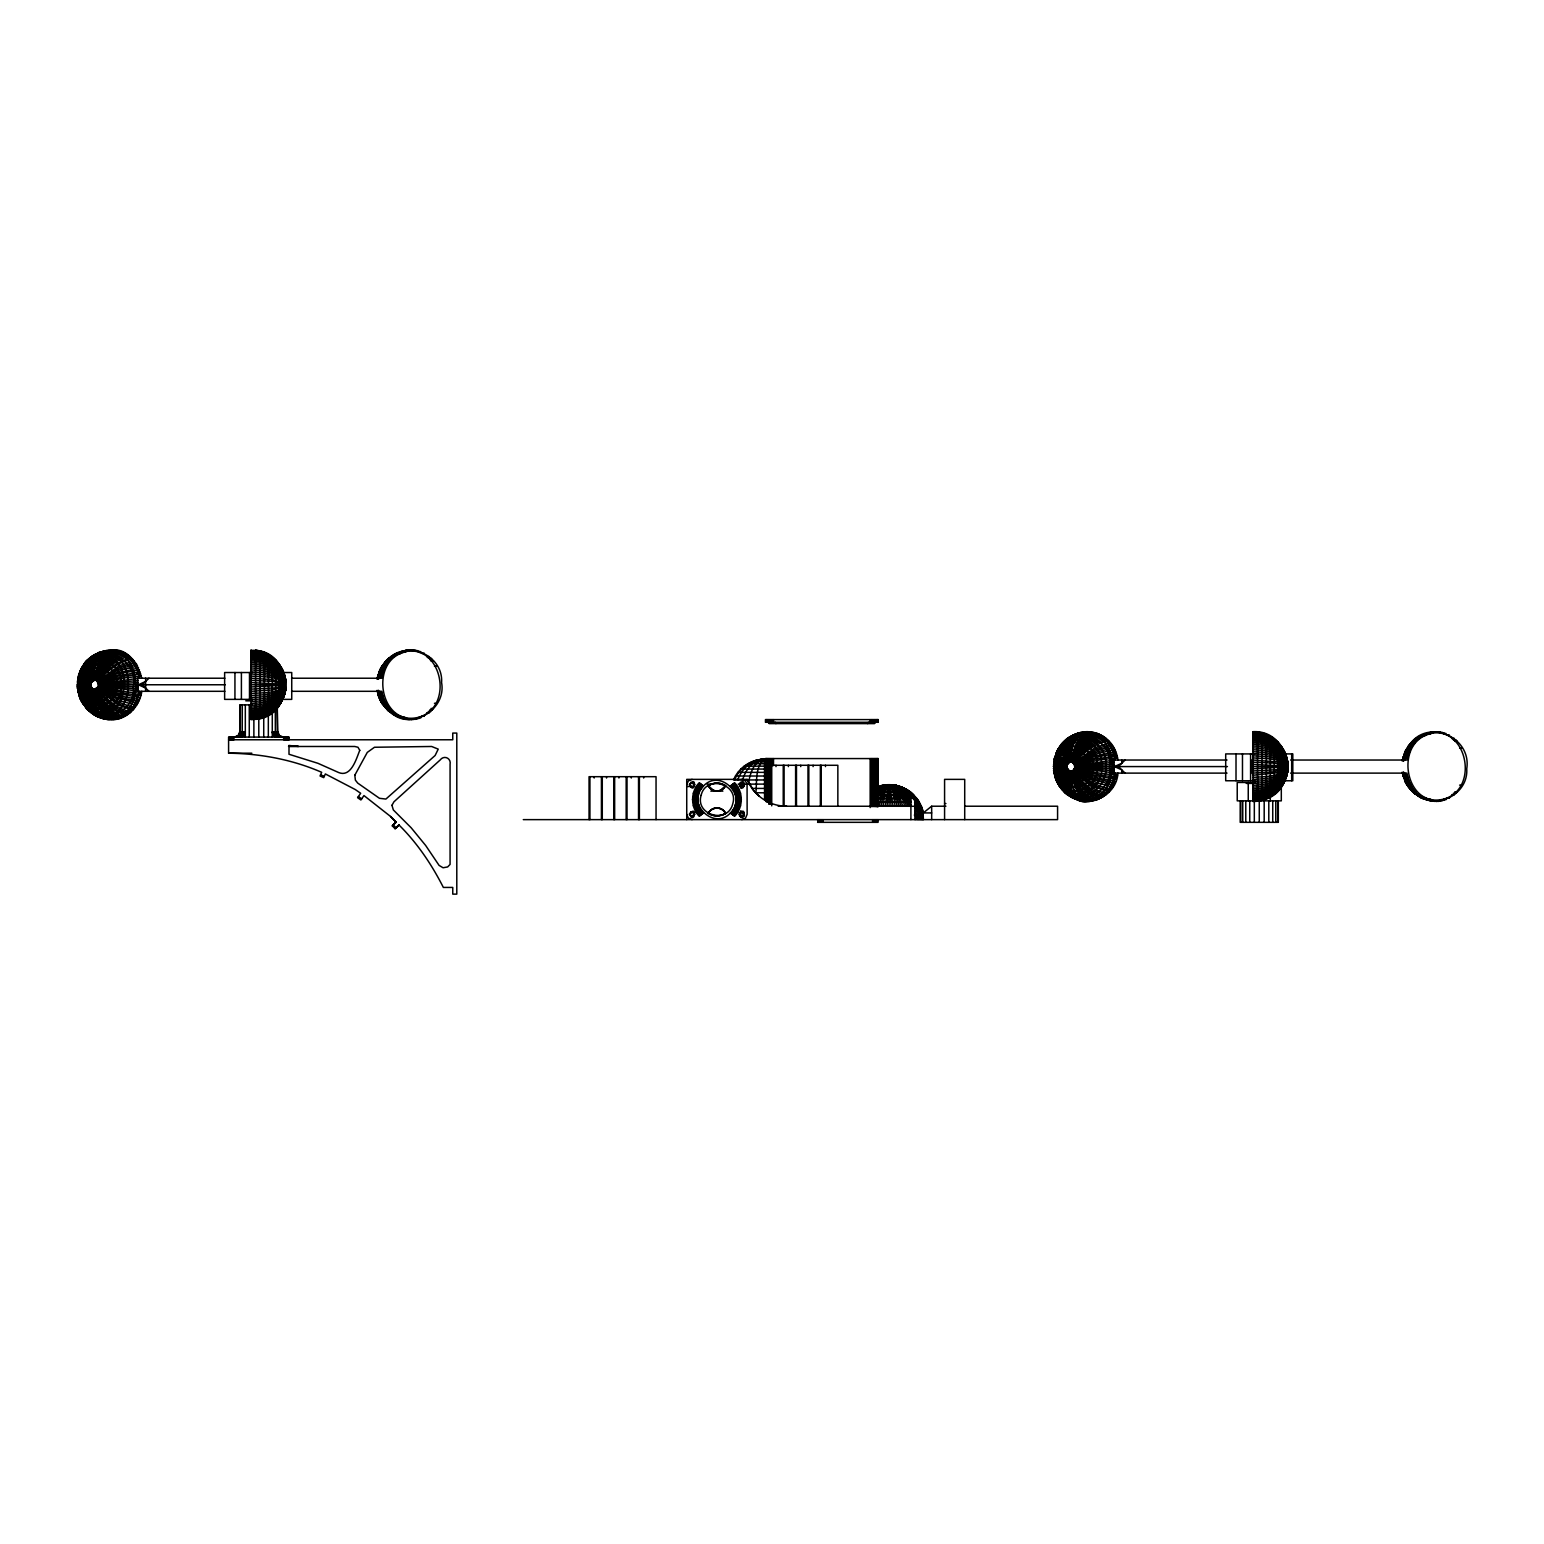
<?xml version="1.0" encoding="UTF-8"?>
<svg xmlns="http://www.w3.org/2000/svg" width="1544" height="1544" viewBox="0 0 1544 1544"><rect width="100%" height="100%" fill="white"/><g stroke="black" fill="none" stroke-linecap="round" stroke-linejoin="round"><path stroke-width="1.5" d="M98.063 681.56C94.184 677.411 88.413 683.645 91.752 687.659C98.642 696.016 92.08 719.581 110.203 719.601C126.319 720.913 139.751 706.515 141.797 691.307M1070.417 771.093C1078.812 771.498 1073.215 756.792 1067.734 763.894C1064.144 768.912 1072.694 770.977 1070.378 775.532C1066.499 816.043 1116.64 802.899 1117.914 773.119M83.569 701.439L84.515 703.292L81.851 702.038L80.442 699.316L81.041 696.653L91.347 686.964M1064.106 790.258L1058.952 785.529L1056.579 779.913L1059.86 774.991L1067.464 768.777M1408.475 747.624L1408.765 745.887C1426.559 717.362 1471.953 736.449 1466.742 768.777C1468.807 798.981 1424.436 814.711 1411.062 785.278L1406.314 783.85L1404.924 781.129L1405.503 778.466M94.338 656.528C81.118 658.034 87.004 674.438 92.293 681.251M91.135 686.443L81.156 692.581L79.458 696.633L77.258 686.655L78.474 675.423L80.944 669.227L88.568 660.871M94.3 689.28L98.372 686.694L97.311 681.251L106.613 671.312L116.765 663.438L128.924 658.111L131.356 657.879L136.547 664.248L141.797 678.221M98.681 685.613L137.821 691.172L137.783 678.221L224.845 678.221M1067.001 767.156L1053.838 770.61L1054.494 758.567L1055.42 758.201L1055.42 774.953C1050.036 769.626 1063.912 768.873 1067.039 767.426M1053.626 766.577L1053.664 764.55L1066.981 766.287M1227.036 773.119L1113.899 773.119L1113.899 760.034L1227.036 760.034M887.047 806.277L888.784 785.047M83.569 668.089L84.515 666.217L81.272 668.571L82.72 673.377L91.463 682.313M385.903 666.062L383.317 671.91L378.782 672.894L377.566 677.874L381.156 667.49L385.903 666.062C399.278 636.63 443.649 652.359 441.584 682.564C447.2 712.788 403.447 734.288 386.695 707.152L384.379 704.952L388.297 710.742L405.744 719.041M1060.168 749.207L1059.126 749.959L1060.438 748.049L1057.968 749.303L1057.833 753.356L1067.579 764.126M1403.457 761.134L1406.314 749.303L1411.062 747.875L1415.887 741.139L1422.024 735.986L1432.793 731.952M94.551 680.209C90.884 656.47 113.388 639.004 131.356 657.879M1070.668 762.022C1066.576 718.635 1113.822 726.896 1117.914 760.034M241.057 737.086L244.068 735.523L245.322 731.721L239.745 731.721L238.143 735.523L234.321 737.086M885.04 806.277L888.514 785.047M94.068 689.242C92.563 700.783 94.763 720.257 110.203 719.601M1070.185 771.054C1069.452 781.38 1069.567 798.074 1082.19 800.911M90.421 657.493C83.53 663.727 89.243 674.303 92.486 681.078M686.733 784.738L688.315 780.936L692.098 779.373M92.833 657.879C79.555 660.253 80.365 676.349 91.598 682.081M377.315 678.723L378.222 678.453C379.94 670.385 383.086 659.713 392.157 657.879M1067.734 763.894C1044.555 749.438 1071.98 730.968 1088.211 731.682M1411.062 747.875L1407.298 757.892L1402.859 758.567L1402.473 760.536L1408.379 746.022L1412.084 742.008L1415.887 741.139M90.864 684.474L77.547 683.027L77.412 680.981L90.884 684.185M86.136 664.094L84.997 665.001C143.283 625.841 131.973 752.372 80.944 700.301L79.69 697.637L80.423 695.263L91.231 686.694M80.944 697.135L81.021 696.093M1053.664 764.84L1053.838 762.543L1067.001 765.998M1067.251 764.898L1055.305 756.386C1062.079 728.845 1103.362 737.723 1101.528 764.84C1105.813 790.046 1069.973 805.91 1057.08 782.113L1055.806 779.45L1056.54 777.076L1067.348 768.507M1410.097 783.387L1405.426 782.113L1403.921 774.2L1404.635 780.299L1409.228 781.438L1411.062 785.278M1068.043 769.703C1063.218 775.204 1054.784 787.614 1065.437 791.802M883.033 806.277L885.098 791.956L888.225 785.047M94.802 680.209C95.96 668.977 98.816 652.224 112.094 649.87M1070.918 762.022C1069.413 719.755 1110.406 727.726 1115.366 760.034M93.817 689.164C91.579 700.455 92.987 719.62 108.312 719.388M1069.934 770.996C1066.171 784.796 1071.941 805.466 1090.122 801.413M881.064 806.277L883.786 791.956L887.935 785.047M86.734 662.704C77.76 666.526 87.873 677.604 91.752 681.85M689.28 784.738C697.811 773.949 694.221 796.048 689.956 784.738C694.626 791.976 694.626 777.5 689.956 784.738M689.28 814.267C697.811 803.478 694.221 825.577 689.956 814.267C694.626 821.504 694.626 807.029 689.956 814.267M703.466 812.993L699.2 816.255C690.419 807.28 690.419 791.725 699.2 782.769L703.466 786.031C720.122 768.082 748.493 796.318 730.409 812.993C713.791 831.058 685.189 802.417 703.408 785.992L700.436 789.968L695.746 787.266M738.939 784.738C747.47 773.949 743.899 796.048 739.615 784.738C744.285 791.976 744.285 777.5 739.615 784.738M738.939 814.267C747.47 803.478 743.899 825.577 739.615 814.267C744.285 821.504 744.285 807.029 739.615 814.267M730.409 812.993L734.674 816.255C743.455 807.28 743.455 791.725 734.674 782.769L730.409 786.031M77.683 681.29L79.304 676.388C76.003 680.151 88.375 682.043 90.98 683.625M85.673 682.351L85.673 687.177M1053.799 763.103L1055.034 760.266M1064.627 764.956L1064.627 768.198M741.023 788.424L741.622 784.101L738.186 784.101M879.115 806.277L882.512 791.956L887.665 785.047M1067.869 769.472C1063.488 774.393 1054.571 783.889 1062.426 789.659M1071.169 762.022C1073.003 750.596 1076.708 734.114 1090.122 731.74M384.938 701.574L383.317 697.618L378.782 696.633L378.743 692.387L378.357 695.881L380.268 700.301L384.938 701.574L392.157 711.649M1067.251 768.256L1055.999 775.667L1055.15 777.693L1056.27 780.299L1058.837 781.303M1057.061 778.948L1056.559 776.381M88.973 658.786C79.342 664.325 86.638 675.751 91.926 681.637M383.317 665.811C385.421 658.651 393.585 654.27 400.282 652.321M748.338 784.101C749.805 774.335 754.109 758.22 766.731 759.532C752.719 758.065 738.804 767.04 733.535 779.952L764.55 779.952M93.586 689.087C90.594 700.069 91.308 718.848 106.439 719.041M1069.702 770.9C1065.321 783.869 1069.529 802.957 1086.32 801.413M90.922 683.915L78.763 680.132L78.377 676.735M78.995 679.321C78.667 671.968 78.667 697.56 78.995 690.207M137.783 691.307L224.845 691.307M139.25 691.307C134.791 723.518 90.749 732.493 94.551 689.299M376.987 679.09L378.183 674.805L382.68 673.975L383.317 671.91M378.299 679.321L379.091 675.789M378.627 678.955L378.647 677.527M379.708 678.221L382.024 670.038L384.07 669.903M382.68 673.975L381.735 678.221L291.565 678.221M1067.039 765.727L1054.05 761.385L1054.977 756.618L1054.147 759.069L1055.189 760.439L1067.097 765.438M1054.88 761.945L1055.459 759.339M1059.416 763.431L1059.86 761.385M1113.938 774.856L1114.324 772.811M1115.366 773.119C1110.406 805.428 1069.413 813.398 1070.918 771.131M1402.145 760.922L1405.426 751.04L1410.097 749.766M1403.785 760.767L1403.805 759.339M1404.866 760.034C1406.777 748.956 1413.976 736.893 1425.459 734.133M1407.298 757.892L1406.893 760.034L1290.649 760.034M251.035 652.321C267.479 650.352 283.517 664.248 285.64 680.422C283.903 665.059 270.933 652.07 255.59 650.236L255.59 719.369C297.452 716.377 293.032 646.917 251.035 650.487M255.59 718.751C270.683 716.976 283.729 704.431 285.64 689.28C283.633 704.508 270.914 717.497 255.59 719.292M285.64 689.242C283.575 706.226 267.556 718.288 251.035 719.041M1252.995 798.151C1268.975 798.441 1285.284 787.054 1287.599 770.707C1285.631 787.421 1269.515 800.062 1252.995 799.773M95.284 680.248C97.832 668.668 102.386 652.514 115.896 650.14M1071.42 762.061C1073.948 750.481 1078.503 734.326 1092.013 731.952M1287.599 770.803C1285.38 787.324 1269.245 799.309 1252.995 799.02M1058.952 785.529C1056.386 779.044 1063.932 773.563 1067.734 769.259M1287.599 770.572C1285.148 786.745 1268.666 797.437 1252.995 797.167M93.354 688.991C89.61 699.799 89.745 717.748 104.587 718.558M1069.471 770.803C1065.727 781.631 1065.862 799.56 1080.704 800.371M91.038 686.173C88.24 688.103 76.081 690.882 79.825 695.186M1067.174 767.986L1055.556 774.2L1054.591 775.918L1056.559 778.987L1055.942 776.999M1403.149 775.127L1403.94 778.446L1408.475 779.431L1409.228 781.438M78.261 677.874L79.458 672.894L81.156 676.947L91.135 683.085M79.053 678.627C82.623 650.892 124.311 657.918 121.127 684.764C124.311 711.61 82.623 718.616 79.053 690.901L90.98 685.903M83.492 680.595L84.051 678.588M88.741 682.081L88.741 687.447M139.732 695.128L140.253 693.102M381.31 676.484L382.43 672.508M1055.189 760.439L1057.061 754.205M1056.443 760.671L1056.81 759.243M1116.37 774.914L1115.231 778.929M1407.839 755.788L1403.342 756.618L1402.724 759.687L1402.859 758.567M1406.487 758.297L1407.588 754.321M384.688 664.866L388.297 658.786M1414.343 741.602L1418.704 738.167L1414.381 741.487L1417.45 739.653L1413.455 740.599L1409.537 746.389L1414.902 739.306L1420.499 737.414M285.64 688.277C282.552 703.755 265.626 711.803 251.035 711.649M1287.599 770.089C1284.511 785.568 1267.585 793.616 1252.995 793.462M95.535 680.286C98.777 668.61 104.162 652.842 117.769 650.487M1071.652 762.099C1074.914 750.442 1080.279 734.654 1093.885 732.3M285.64 688.084C282.262 703.234 265.221 710.279 251.035 710.201M1287.599 769.896C1284.222 785.047 1267.18 792.091 1252.995 792.014M285.64 687.871C281.896 702.674 264.815 708.638 251.035 708.657M390.728 659.327L385.633 661.257L384.379 664.576L388.335 658.67L393.643 656.528M93.123 688.875C88.915 698.93 87.854 717.207 102.753 717.96M1069.239 770.707C1066.344 779.585 1063.044 795.044 1074.914 798.75M1067.579 769.008L1057.833 779.797L1057.968 783.85L1061.481 786.475L1061.191 784.796M91.038 683.355L78.667 676.214L82.932 666.699L85.576 664.422M80.693 677.43L81.137 676.021M81.967 678.453L82.778 676.06M136.702 697L137.32 695.051M285.64 687.659C281.471 702.018 264.391 706.882 251.035 706.998M1067.174 765.168L1054.784 758.027L1057.08 751.04L1062.426 743.494L1071.497 736.256C1059.223 739.885 1063.43 754.9 1068.602 762.89M1055.942 756.155L1056.559 754.167L1054.784 758.027M1058.084 760.266L1058.451 759.05M1112.819 778.832L1113.436 776.864M1404.364 757.486L1403.921 758.953L1404.635 752.854L1409.228 751.716M95.786 680.344C99.742 668.649 105.918 653.286 119.621 650.95M387.949 661.392L391.25 656.297M1287.599 769.259C1282.929 783.097 1265.945 786.822 1252.995 787.093M742.625 779.952C745.212 769.916 755.344 756.309 766.789 760.381L755.865 760.381M92.891 688.759C88.761 697.83 85.904 713.811 98.797 716.937M1069.008 770.572C1063.99 780.26 1062.677 797.823 1077.094 799.02M79.053 690.901L78.03 692.272L79.304 693.14L78.898 691.075C76.061 687.968 88.49 686.848 90.922 685.613M377.566 691.654L378.183 694.723L382.68 695.553L383.317 697.618M1054.378 773.467L1054.977 776.536L1055.189 772.714L1067.097 767.715M1402.724 773.467L1403.342 776.536L1407.839 777.365L1408.475 779.431M1287.599 769.008C1282.369 782.248 1265.578 784.873 1252.995 785.278M80.442 672.354L81.176 670.405L79.69 671.891L80.423 674.245L91.231 682.815M378.183 674.805L378.743 677.14L379.477 671.042L382.024 670.038M1057.138 755.248L1056.559 756.772L1056.829 755.17M389.242 660.504C391.674 653.073 400.784 651.24 407.635 650.14M1414.4 742.317L1416.446 738.322L1422.024 735.986M1095.738 732.782C1082.093 735.06 1075.55 750.693 1072.057 762.234C1076.901 750.616 1083.734 735.658 1097.552 733.381M380.345 696.653L379.747 699.316L381.156 702.038L385.903 703.466M285.64 686.964C279.734 699.471 263.271 701.015 251.035 701.574M700.378 789.949C696.305 797.302 697.174 807.126 703.253 813.148M1285.399 770.765L1286.268 768.68M1287.599 768.777C1281.694 781.283 1265.231 782.827 1252.995 783.387M737.704 779.952C741.583 768.642 752.198 759.204 764.55 759.243L764.55 799.888M92.679 688.605C87.062 697.598 85.036 715.084 99.221 716.339L92.215 712.749L82.199 702.52L84.766 695.012L91.598 687.447M1068.795 770.417C1047.179 814.653 1116.351 801.239 1109.46 766.577C1116.351 731.914 1047.199 718.539 1068.795 762.736M79.69 671.891L81.851 667.49M86.541 679.302L87.217 677.874M384.938 667.954L381.31 668.513L379.013 671.891L379.477 671.042M381.677 670.964L387.293 661.083L393.083 655.544L395.225 655.293M383.163 670.598L383.973 668.726M1055.305 756.386L1058.122 750.345M1067.348 764.627L1056.54 756.077C1063.797 732.609 1098.807 741.892 1097.205 765.033C1100.93 785.684 1071.71 801.741 1059.416 782.306M1057.505 753.375L1058.586 751.002M1114.517 780.859L1112.761 784.564M1406.14 752.584L1405.87 753.375M1406.835 752.777L1407.626 750.963M1408.321 752.411L1409.132 750.558M121.436 651.568C107.713 653.807 100.399 668.996 96.172 680.46C101.788 668.957 109.315 654.521 123.23 652.321M285.64 686.694C279.001 698.351 262.962 698.93 251.035 699.625M1287.599 768.507C1280.96 780.164 1264.922 780.743 1252.995 781.438M734.597 779.952C739.306 767.889 751.503 759.146 764.55 759.243C754.862 766.345 757.081 781.978 755.865 792.786L764.55 792.786M878.575 794.967L883.4 787.401L887.144 785.047M1262.027 800.217C1300.453 792.111 1292.309 729.559 1252.995 731.682L1252.995 801.471C1266.813 801.529 1280.034 792.747 1285.226 779.932L1285.226 753.24C1281.134 743.378 1272.352 735.697 1262.027 732.937L1262.027 800.294L1257.549 801.104L1257.549 731.972L1252.995 731.74M92.486 688.45C68.882 730.351 138.42 721.511 133.286 686.791C141.913 652.301 73.398 634.372 92.891 680.769M1068.602 770.263C1064.588 776.902 1058.258 793.288 1070.455 794.813L1068.834 793.944M82.141 669.826L84.322 666.236M82.218 673.338L82.894 672.045M84.843 676.677L85.808 674.902M136.644 702.752L137.57 700.937M380.345 672.875L379.747 670.192L381.156 667.49M380.557 669.922L383.279 664.943L386.965 664.248M381.464 669.826L383.375 667.394M1057.968 749.303L1055.806 753.704L1056.54 756.077M1059.396 756.734L1059.975 755.634M1405.503 754.688L1404.924 752.024L1406.314 749.303M1405.716 751.735L1409.556 745.096L1413.281 744.324M1406.623 751.638L1408.533 749.207M1072.597 762.447C1078.754 751.002 1087.13 737.183 1101.084 735.002M381.773 669.189L382.333 668.147M1406.931 751.002L1407.491 749.959M80.944 669.227L82.141 674.535L91.347 682.564M379.747 670.192L380.268 669.227M1057.08 751.04L1058.258 756.348L1067.464 764.376M1404.924 752.024L1405.426 751.04M285.64 686.443C278.171 697.058 262.731 696.807 251.035 697.618M1287.599 768.256C1280.15 778.871 1264.69 778.62 1252.995 779.431M1404.635 752.854L1404.249 754.784M1406.68 748.801L1408.379 746.022M1055.363 771.556L1054.861 770.224M1408.765 745.887L1412.084 742.008M709.642 814.113L708.329 813.36C711.34 806.315 722.534 806.315 725.564 813.36A16.251 16.096 90 0 1 709.642 814.113M725.564 785.664L720.43 790.393A9.129 8.646 0 0 1 713.444 790.393L708.329 785.664L712.44 783.773A15.633 15.286 0 0 1 721.434 783.773L725.564 785.664C722.515 792.69 711.34 792.709 708.329 785.664A15.98 15.98 0 0 1 725.564 785.664A9.573 9.573 0 0 1 708.329 785.664M87.294 662.164L86.483 663.573L87.661 662.376M387.872 660.871L385.807 663.573L386.984 662.376M690.689 787.189L691.037 786.61A2.142 2.142 0 0 0 694.26 784.738L694.935 784.738M690.689 816.718L691.037 816.139A2.142 2.142 0 0 0 694.26 814.267L694.935 814.267M740.367 787.189L740.695 786.61A2.142 2.142 0 0 0 743.918 784.738L744.594 784.738M740.367 816.718L740.695 816.139A2.258 2.181 -90 0 0 743.282 815.792L743.764 816.274M743.185 811.835L742.838 812.414A2.258 2.181 -90 0 0 740.251 812.762L739.769 812.279M1062.6 745.385L1064.684 742.683M1411.776 743.976L1409.846 746.678L1413.049 742.683M92.293 688.277C85.75 695.9 82.006 712.672 95.902 714.235M1068.409 770.089C1064.511 776.69 1057.814 788.193 1066.537 793.848M81.272 668.571L82.836 665.811M96.693 680.769C103.564 669.517 112.635 656.297 126.666 654.173M136.547 705.28L120.876 701.034L105.339 692.619L107.54 684.764L105.339 676.909L120.876 668.494L136.547 664.248M380.596 668.571L382.14 665.811M1057.389 750.384L1061.693 746.234M1072.81 762.582C1079.7 751.33 1088.752 738.109 1102.783 735.986M1112.664 787.093L1096.993 782.847L1081.456 774.432C1090.045 763.72 1074.72 745.347 1064.183 756.849C1053.838 766.036 1066.499 787.286 1078.677 777.423M1405.754 750.384L1408.437 746.756L1412.123 746.061M708.329 813.36L709.236 811.835A9.689 9.592 -90 0 1 725.545 813.36A9.573 9.573 0 0 0 708.329 813.36A15.98 15.98 0 0 0 725.564 813.36M1403.342 756.618L1403.149 758.027M285.64 686.173C277.302 695.553 262.577 694.665 251.035 695.553M1287.599 767.986C1279.262 777.365 1264.536 776.478 1252.995 777.365M93.123 680.634C90.247 672.2 86.734 655.081 99.221 653.189L95.381 654.444C84.09 658.439 88.799 672.972 92.679 680.923M1412.47 742.124L1416.408 738.109L1424.668 734.905M96.905 680.923C104.509 669.922 114.198 657.319 128.287 655.293M1073.022 762.736C1080.626 751.735 1090.334 739.132 1104.404 737.106M251.035 649.87L251.035 719.658C263.194 719.118 275.044 712.807 281.259 702.173L281.259 667.355M82.199 666.989L83.897 664.209M83.608 670.81L85.248 668.513M105.59 692.31C81.311 717.767 76.293 655.254 104.22 675.404M381.522 666.989L385.614 661.681L389.377 660.871M381.387 668.494L382.314 667.104M385.923 665.213L388.219 661.99M1058.315 748.801C1071.652 724.078 1108.881 740.811 1105.658 766.577C1108.688 791.3 1073.717 808.805 1059.319 785.838M1060.593 754.572L1061.268 753.549M1081.707 774.123L1078.291 777.848L1073.022 770.417M1111.738 786.301L1109.403 789.544M1406.545 750.307L1407.472 748.937M1411.081 747.026L1413.378 743.803M92.1 688.084C86.387 694.086 79.902 710.337 92.833 711.649M1068.216 769.896C1059.493 778.62 1058.605 792.439 1071.497 796.897L1066.576 793.809M377.334 677.237L382.14 676.079M878.845 791.956L882.647 787.401L886.874 785.047M97.118 681.078C105.417 670.405 115.723 658.477 129.87 656.528M83.202 665.503L92.215 656.76L95.902 655.293M134.482 706.148L129.175 711.919M386.618 662.164L384.302 665.001L385.44 664.094M1067.869 763.682L1059.416 750.847L1061.191 744.497L1064.106 742.896M1060.516 751.446L1061.365 750.326M1407.684 747.315L1410.772 743.494L1414.536 742.683M699.876 783.271C691.326 791.956 691.326 807.049 699.876 815.734M700.513 783.773C692.214 792.188 692.214 806.837 700.513 815.251M701.13 784.236C693.044 792.4 693.044 806.624 701.13 814.769M701.709 784.68C693.816 792.593 693.816 806.431 701.709 814.325M702.211 785.066C694.51 792.767 694.51 806.238 702.211 813.939M702.655 785.413C695.089 792.921 695.089 806.103 702.655 813.611M703.002 785.664C695.572 793.037 695.572 805.968 703.002 813.341M730.621 813.148C737.955 805.891 737.955 793.133 730.621 785.877M730.872 813.341C738.302 805.968 738.302 793.037 730.872 785.664M731.238 813.611C738.785 806.103 738.785 792.921 731.238 785.413M731.663 813.939C739.364 806.238 739.364 792.767 731.663 785.066M732.165 814.325C740.058 806.431 740.058 792.593 732.165 784.68M732.744 814.769C740.831 806.624 740.831 792.4 732.744 784.236M733.361 815.251C741.66 806.837 741.66 792.188 733.361 783.773M734.018 815.734C742.548 807.049 742.548 791.956 734.018 783.271M91.926 687.871C86.599 693.816 79.4 705.145 88.973 710.742M285.64 685.903C276.415 693.835 262.499 692.561 251.035 693.449M1287.599 767.715L1277.66 772.714L1252.995 775.262M1073.427 763.064C1082.421 752.777 1093.287 741.525 1107.492 739.692M84.302 664.074C145.001 618.854 141.295 753.53 83.202 704.025L84.071 698.313L91.752 687.659M85.074 666.545L86.097 665.348M126.666 715.335C117.054 713.598 93.007 697.927 102.676 687.543C103.795 683.702 102.464 679.071 99.009 676.851M1063.411 743.976L1062.233 745.347L1063.411 744.382M1107.492 793.462L1099.347 791.416L1092.882 787.903L1076.342 773.544L1079.179 766.577L1076.342 759.609M90.884 685.324L77.412 688.547L77.547 686.501L90.864 685.053M97.504 681.444C107.154 671.582 118.541 661.064 132.784 659.327M1073.62 763.257C1083.27 753.395 1094.657 742.876 1108.901 741.139M132.784 710.201L117.884 704.952L101.035 691.094M1062.291 749.284L1064.279 747.373M1410.965 745.385L1412.142 744.189M739.769 816.274L740.251 815.792A2.142 2.142 0 0 0 743.841 814.827L744.497 815M867.747 723.615L868.403 722.283M874.888 719.601L874.444 723.615L769.221 723.615L768.545 722.283M288.94 739.769L288.94 737.086L228.589 737.086L228.589 753.202C260.453 753.588 292.434 759.552 321.673 772.309L320.052 775.995L323.719 777.636L325.359 773.949L355.236 789.524L360.659 793.269L357.61 797.688L360.91 799.985L363.959 795.565L390.555 816.467L396.152 822.103L393.257 824.921L396.055 827.796L398.95 824.959C417.266 842.985 431.741 864.582 443.36 887.433L452.759 887.433L452.759 894.13L456.792 894.13L456.792 733.072L452.759 733.072L452.759 739.769L228.589 739.769M395.11 828.742L398.95 824.959L395.11 828.742L392.292 825.866L396.113 822.083L390.555 816.467M392.292 825.866L396.152 822.103M148.977 678.221L142.26 684.764L148.977 691.307M1125.093 760.034L1118.377 766.577L1125.093 773.119M285.64 685.613L272.284 689.956L251.035 691.307M1287.599 767.426L1274.244 771.768L1252.995 773.119L1252.995 760.034L1277.66 761.945L1287.599 765.727M97.677 681.637L118.965 665.811L134.135 660.871M1073.794 763.45L1095.082 747.624L1110.252 742.683M385.517 663.438L386.695 662.357M1108.901 792.014L1094.001 786.764L1076.708 773.158C1072.173 779.739 1092.419 798.267 1101.084 798.151M1410.676 745.25L1411.853 744.169M1077.5 760.632L1080.819 757.776M91.463 687.196L82.72 696.151L81.234 699.606L81.851 702.038M878.826 789.409L886.391 785.047M1065.128 740.483L1070.455 738.341L1068.853 739.402M1413.493 740.483L1414.902 739.306M390.613 658.593L395.341 655.602M1065.09 740.599C1058.451 746.756 1064.974 756.83 1068.409 763.064M1412.104 741.738L1413.455 740.599M1415.771 740.406L1417.199 739.209M91.965 656.509C143.399 625.86 154.516 731.875 98.565 716.821M97.832 681.85L119.95 667.104L135.389 662.511M1073.948 763.682L1096.066 748.937L1111.506 744.324M86.097 663.534L87.294 662.569M1411.776 744.382L1409.46 746.813L1410.598 745.906M391.288 656.509L402.077 651.568M395.11 655.93L396.75 654.617L395.129 655.428M1071.922 737.742L1073.543 736.43M1419.611 736.604L1427.235 733.381M1420.268 737.742L1422.12 736.469M945.912 806.219L931.669 806.219L923.254 812.935C919.992 793.732 898.878 780.434 880.119 785.935C892.142 784.487 905.093 785.568 913.758 794.967L877.185 794.967M394.453 654.791L403.235 651.317M1421.271 735.909L1428.393 733.13M89.012 658.67L91.945 656.297M88.162 665.561L90.343 663.959M388.335 658.67L396.866 654.173M1073.813 770.128C1080.433 780.704 1092.206 792.902 1105.986 794.813M396.113 654.096L403.891 650.95M1422.95 735.349L1429.069 732.782M97.986 682.081L105.339 676.909M1074.103 763.894L1096.993 750.307L1112.664 746.061M83.009 668.147L84.051 667.394M877.127 789.409L885.966 785.047L879.347 787.401M90.459 657.532L95.381 654.444M90.227 660.234L91.579 659.288M125.353 712.846L122.169 714.872M1068.834 739.209L1070.359 738.167M1066.344 742.046L1067.695 741.101M1065.341 746.543L1066.46 745.791M1414.941 739.344L1420.384 737.106M1413.821 741.062L1419.631 736.083L1423.703 735.002M98.121 682.313L121.725 669.922L137.609 666.062M1074.257 764.126L1097.842 751.735L1113.745 747.875M285.64 685.324L275.7 687.852L251.035 689.145M1287.599 767.156L1277.66 769.665L1252.995 770.958M90.787 661.43L92.061 660.678M99.511 692.368C84.206 700.995 84.206 668.533 99.511 677.16M1073.659 735.986L1084.428 731.952M1066.904 743.243L1068.178 742.49M1098.305 796.685L1099.907 795.739M695.746 811.739L700.436 809.037M733.439 789.968L738.128 787.266M739.325 815.676L739.904 815.348A2.104 2.046 -90 0 1 739.904 813.206L739.325 812.858M744.208 812.858L743.629 813.206A2.104 2.046 -90 0 1 743.629 815.348L744.208 815.676M98.256 682.564L118.483 672.875L138.593 667.954M1074.373 764.376L1098.614 753.24L1114.71 749.766M77.547 686.501L77.489 684.764M1053.375 768.468L1066.981 766.866M887.395 785.047L882.647 789.409L877.957 802.185L911.114 802.185C907.756 794.195 901.252 786.745 892.393 785.047M95.149 654.251L110.203 649.928M91.25 666.275L92.273 665.773M107.79 706.824L108.987 706.226M405.975 651.8C368.283 659.616 379.419 727.34 418.636 717.265C455.769 706.882 441.179 640.162 402.058 652.533M1069.239 762.447C1065.669 753.221 1063.411 735.484 1077.094 734.133M1102.783 797.167C1090.257 795.507 1081.804 784.198 1075.126 774.49L1073.312 775.32L1071.903 770.996L1078.677 782.808L1086.416 792.323L1094.445 797.92L1099.347 799.02M1431.134 733.612C1393.441 741.429 1404.577 809.152 1443.794 799.078C1480.928 788.694 1466.337 721.974 1427.216 734.346M98.372 682.815L123.173 672.972L139.442 669.903M1074.489 764.627L1095.217 756.077L1115.559 751.716M79.825 674.342L78.667 676.214M145.619 681.483L138.342 684.764L145.619 688.026M878.787 787.401L885.561 785.047M878.266 787.401L885.387 785.047M401.421 651.645L405.744 650.487M1080.317 732.589C1066.711 734.674 1067.329 751.909 1069.702 762.234M1426.598 733.458L1430.921 732.3M108.312 650.14L98.797 652.591C90.324 658.883 92.022 671.312 93.586 680.422M93.393 660.002L94.763 659.442M92.679 662.704L93.894 662.202M118.811 716.397L120.509 715.702M420.161 716.937L418.405 717.671L420.759 717.96M1069.509 741.815L1070.88 741.255M1094.928 798.209L1096.626 797.515M1445.338 798.75L1443.563 799.483L1445.917 799.773M104.239 652.61L106.304 651.761M1080.356 734.423L1082.421 733.574L1078.87 734.346M98.469 683.085L119.641 675.674L140.195 671.91M1074.585 764.898L1099.888 756.386L1116.312 753.723M105.996 652.417L108.099 651.549M405.068 651.124L409.527 649.928M1430.226 732.937L1434.685 731.74M406.902 651.047L411.418 649.87M1432.06 732.86L1436.576 731.682M877.378 787.401L885.079 785.047L877.803 787.401L902.41 787.401M89.301 659.539C80.018 663.669 88.317 675.944 92.1 681.444M1065.437 741.352C1056.135 745.482 1064.434 757.757 1068.216 763.257M876.992 787.401L884.673 785.047M886.642 785.047L881.913 787.401L877.687 791.956L910.323 791.956L919.066 802.185L922.984 812.935M1062.851 744.517L1059.319 747.315L1059.416 750.847M100.785 653.363L99.086 653.942L101.402 653.556M95.94 657.126L97.446 656.605M98.546 683.355L124.273 676.214L140.851 673.975M97.754 693.179C103.487 702.231 110.589 715.74 123.23 717.207M1076.901 735.176L1075.203 735.755L1077.519 735.369M1072.057 738.939L1073.562 738.437M1074.663 765.168L1096.201 758.953L1116.968 755.788M285.64 685.053L251.035 686.945M1287.599 766.866L1252.995 768.777M886.179 785.047L877.957 789.409L906.482 789.409L893.59 785.047C910.42 787.093 923.582 802.861 923.351 819.632M744.497 784.005L743.841 784.178A2.277 2.2 0 0 1 743.629 785.819L744.208 786.147M693.295 805.833L698.525 804.443M735.349 794.581L740.58 793.172M98.623 683.625L124.697 677.874L141.373 676.079M1074.74 765.438L1100.814 759.687L1117.489 757.892M102.753 652.533L104.509 652.089M94.512 680.518C97.291 669.749 100.109 652.186 114.005 649.928M121.436 717.96C107.829 715.779 99.897 700.165 96.404 689.01M115.317 717.439L117.074 716.995M117.537 717.728L119.332 717.265M397.792 653.537L399.51 653.093M1071.246 743.59L1072.501 743.262M1073.891 774.991C1057.833 779.701 1063.314 748.531 1076.805 759.88M1091.434 799.252L1093.191 798.808M1093.673 799.541L1095.449 799.078M1057.293 752.217L1058.837 751.851M880.061 785.935L884.519 785.047M98.681 683.915L137.821 678.356M1074.798 765.727L1113.938 760.169M95.477 664.692L96.577 664.499M403.833 652.089L405.609 651.761M106.208 710.916L101.885 711.379M394.453 714.737L403.524 718.751L417.073 719.041M1071.594 746.505L1072.694 746.312M1078.214 786.649L1076.014 786.957M1080.202 789.891L1077.635 790.258M1428.991 733.902L1430.767 733.574M1408.475 785.529L1408.765 787.266C1416.581 797.457 1429.435 803.073 1442.231 800.853M255.416 711.668L259.72 710.993M106.439 650.487C93.489 652.726 93.316 669.98 94.068 680.286M104.587 650.95C91.752 653.131 92.486 670.443 93.817 680.344M98.719 684.185L138.111 680.479M1082.556 732.3C1068.294 733.265 1068.274 751.638 1069.934 762.157M1074.836 765.998L1114.228 762.292M102.753 651.568C88.761 652.842 90.459 670.791 93.354 680.518M405.377 650.429L413.31 649.928M1078.87 733.381C1064.878 734.654 1066.595 752.603 1069.471 762.35M1430.535 732.242L1438.468 731.74M411.013 650.236L415.201 650.14M398.622 653.826L400.726 653.556M1436.171 732.049L1440.359 731.952M1423.78 735.639L1425.884 735.369M417.073 650.487L412.904 650.429M1442.231 732.3L1438.062 732.242M398.545 653.189L394.473 654.251L382.526 665.503L384.398 663.283L388.123 662.511M416.59 651.24L418.926 650.95M1073.176 735.272L1075.357 735.002M1441.749 733.072L1444.084 732.782M420.759 651.568L418.405 651.857L420.161 652.591M1445.917 733.381L1443.563 733.67L1445.338 734.404M1099.347 734.133C1085.258 736.16 1077.886 751.465 1072.057 762.234M1072.019 737.106L1068.062 738.109L1065.592 744.941L1065.823 751.291L1069.008 762.582M124.968 653.189C110.821 655.119 102.676 670.019 96.172 680.46M421.898 653.459L424.291 653.189M1447.056 735.272L1449.449 735.002M100.997 705.029L98.797 705.183M102.811 708.31L100.244 708.484M426.762 656.76L429.174 656.528M1105.986 738.341C1092.206 740.116 1079.97 752.989 1073.813 763.025M1451.92 738.592L1454.332 738.341M428.248 658.111L430.68 657.879M1453.406 739.923L1455.838 739.692M237.602 737.086L240.362 736.063L242.234 732.57L242.292 704.875M429.657 659.539L432.108 659.327M1454.815 741.352L1457.266 741.139M430.988 661.083L433.439 660.871M741.776 819.632L745.559 818.069L747.142 814.267L747.064 783.908L744.922 780.395L741.776 779.373M98.739 684.474L138.285 682.622M760.169 759.532L764.55 759.243M1074.856 766.287L1114.401 764.434M1252.995 801.201C1269.901 801.471 1285.592 787.961 1287.599 771.131C1285.515 787.884 1269.786 801.143 1252.995 800.853M434.443 666.217L436.933 666.062M1459.601 748.029L1462.091 747.875M1252.995 799.541L1257.376 799.252M1252.995 800.371C1269.631 800.661 1285.476 787.749 1287.599 771.054L1286.692 775.532C1292.849 753.954 1274.997 731.373 1252.995 731.952M251.035 717.96C267.498 718.249 283.517 705.724 285.64 689.087C283.343 705.55 267.247 717.497 251.035 717.207M251.035 715.953L255.416 715.702M1252.995 797.785L1257.376 797.515M251.035 716.339C267.015 716.628 283.305 705.241 285.64 688.875C283.073 704.99 266.687 715.625 251.035 715.335M251.035 713.096L255.416 712.846M251.035 714.235C266.379 714.486 283.015 704.585 285.64 688.605C282.648 704.257 265.973 713.212 251.035 713M1257.376 794.658L1252.995 794.909C1267.952 794.909 1284.762 786.07 1287.599 770.263C1285.11 786.34 1268.377 796.299 1252.995 796.048M1408.475 753.723L1404.924 754.167L1403.65 756.386M1252.995 790.47C1266.775 790.451 1283.855 784.487 1287.599 769.703C1283.18 783.869 1266.331 788.694 1252.995 788.83M251.035 705.28C263.985 705.01 280.969 701.285 285.64 687.447C280.082 700.436 263.619 703.08 251.035 703.466M103.988 653.826L107.366 653.826M107.366 715.702L103.988 715.702M1085.934 731.972L1078.233 733.458C1069.529 739.885 1069.567 752.314 1070.185 762.099M1080.105 735.639L1083.483 735.639M1083.483 797.515L1080.105 797.515M252.502 672.528L224.633 672.528L224.633 699.374L252.502 699.374M283.498 672.528L291.739 672.528L291.739 699.374L281.433 699.374M77.2 684.764L90.845 684.764M98.739 684.764L225.25 684.764M251.035 684.764L285.64 684.764M291.565 691.307L381.735 691.307L382.68 695.553M245.785 700.841L252.155 700.841M252.155 704.875L239.745 704.875L239.745 731.721M768.545 722.959L875.12 722.959M283.266 737.086L279.445 735.523L277.862 731.721L272.284 731.721L273.52 735.523L276.53 737.086M239.667 732.57L245.264 732.57M272.323 732.57L277.92 732.57M239.474 733.381L245.11 733.381M272.477 733.381L278.132 733.381M239.146 734.153L244.859 734.153M272.748 734.153L278.441 734.153M238.702 734.886L244.512 734.886M273.095 734.886L278.885 734.886M238.143 735.523L244.068 735.523M273.52 735.523L279.445 735.523M237.506 736.063L243.566 736.063M274.041 736.063L280.082 736.063M236.772 736.507L242.987 736.507M274.6 736.507L280.815 736.507M242.369 736.835L235.17 737.028L238.239 736.063L240.324 732.57L240.381 704.875M275.218 736.835L282.417 737.028L279.368 736.063L277.264 732.57L277.206 704.875L277.862 731.721M288.844 745.443L298.552 746.485M288.516 746.312L298.088 746.312M228.589 753.202L251.826 753.202M1254.925 753.916L1225.704 753.916L1225.704 780.762L1254.925 780.762M1282.987 753.916L1292.811 753.916L1292.811 780.762L1282.987 780.762M751.696 761.79L764.55 761.79M747.759 763.74L764.55 763.74M744.111 766.171L764.55 766.171M1053.317 766.577L1066.981 766.577M1074.856 766.577L1227.441 766.577M1252.995 766.577L1287.599 766.577M740.811 769.066L764.55 769.066M737.916 772.367L764.55 772.367M1290.649 773.119L1406.893 773.119L1407.839 777.365M735.484 776.014L764.55 776.014M786.629 806.219A42.46 42.46 0 0 1 747.142 779.373L686.733 779.373L686.733 819.632M1254.789 782.461L1237.226 782.461L1237.226 800.853L1281.308 800.853L1281.308 784.757M1246.24 783.136L1254.789 783.136M1246.51 783.406L1252.879 783.406M707.075 784.14L711.379 784.14M743.822 784.14L764.55 784.101M686.733 786.494L690.901 786.494M891.66 786.378L892.625 786.378M751.928 788.424L764.55 788.424M710.838 791.126L722.881 791.126M883.168 795.913L889.074 795.913M897.817 795.913L901.793 795.913M904.205 795.913L906.367 795.913M907.351 795.913L912.813 795.913L909.512 793.018L915.708 799.213M877.281 798.402L916.769 798.402L919.298 802.185L914.588 802.185L917.541 810.6L918.545 819.632M692.465 799.502L697.888 799.502M736.005 799.502L741.409 799.502M916.094 802.861L917.232 802.861L914.859 799.213M944.581 803.536L945.912 803.536M778.176 806.219L921.324 806.277L922.714 810.6L915.052 810.6L915.959 819.632M964.923 806.219L1057.582 806.219L1057.582 819.632L523.281 819.632M922.617 812.935L931.669 812.935M914.299 815.078L923.061 815.078M920.726 815.271L921.749 815.271M817.587 822.334L877.996 822.334L877.996 819.632M251.035 682.564L285.64 684.474M1252.995 764.376L1287.599 766.287M251.035 680.383L272.284 681.29L285.64 684.185M1252.995 762.196L1274.244 763.103L1287.599 765.998M251.035 678.221L272.284 679.572L285.64 683.915M251.035 676.079C262.499 676.967 276.415 675.693 285.64 683.625M1252.995 757.892C1264.459 758.779 1278.374 757.506 1287.599 765.438M138.285 686.906L98.739 685.053M1114.401 768.719L1074.856 766.866M251.035 673.975C262.577 674.863 277.302 673.956 285.64 683.355M1252.995 755.788C1264.536 756.676 1279.262 755.769 1287.599 765.168M251.035 671.91C262.731 672.721 278.171 672.47 285.64 683.085M1252.995 753.723C1264.69 754.534 1280.15 754.283 1287.599 764.898M251.035 669.903C262.962 670.598 279.001 671.177 285.64 682.815M1252.995 751.716C1264.922 752.411 1280.96 752.989 1287.599 764.627M141.373 693.449L124.697 691.654L98.623 685.903M1117.489 775.262L1100.814 773.467L1074.74 767.715M251.035 667.954C263.271 668.494 279.734 670.057 285.64 682.564M1252.995 749.766C1265.231 750.326 1281.694 751.87 1287.599 764.376M251.035 666.062C263.599 666.468 280.39 669.092 285.64 682.313M1252.995 747.875C1265.578 748.28 1282.369 750.905 1287.599 764.126M101.885 658.13L106.208 658.612M100.244 661.025L102.811 661.218M98.797 664.325L100.997 664.499M382.14 693.449L377.701 692.773L376.987 690.419M138.111 689.049L98.719 685.324M140.851 695.553L124.273 693.314L98.546 686.173M1407.298 775.262L1402.859 774.586L1402.145 772.232M1114.228 770.861L1074.836 767.156M1116.968 777.365L1100.409 775.127L1074.663 767.986M251.035 664.248C263.985 664.518 280.969 668.243 285.64 682.081M1252.995 746.061C1265.945 746.331 1282.929 750.056 1287.599 763.894M251.035 662.511C264.391 662.646 281.471 667.51 285.64 681.85M1252.995 744.324C1266.35 744.459 1283.431 749.322 1287.599 763.682C1284.087 748.724 1266.794 742.703 1252.995 742.683M140.195 697.618L119.641 693.854L98.469 686.443M1116.312 779.431L1095.757 775.667L1074.585 768.256M251.035 660.871C264.815 660.89 281.896 666.854 285.64 681.637C282.475 666.352 265.259 659.23 251.035 659.327M1252.995 741.139C1267.18 741.062 1284.222 748.087 1287.599 763.257M251.035 657.879C265.626 657.725 282.552 665.773 285.64 681.251M1252.995 739.692C1267.585 739.537 1284.511 747.586 1287.599 763.064M139.442 699.625L123.173 696.556L98.372 686.694M1115.559 781.438L1099.289 778.369L1074.489 768.507M255.59 656.76L251.035 656.528C265.993 656.277 282.803 665.348 285.64 681.078M251.035 655.293C266.379 655.042 283.015 664.924 285.64 680.923C283.305 664.653 266.745 653.903 251.035 654.173M1252.995 737.106C1268.338 736.855 1284.975 746.756 1287.599 762.736C1284.608 747.084 1267.933 738.128 1252.995 738.341L1257.376 738.476M1113.938 772.984L1074.798 767.426M1252.995 735.986C1268.666 735.716 1285.148 746.408 1287.599 762.582M138.593 701.574L122.497 698.1L98.256 686.964M1114.71 783.387L1094.599 778.466L1074.373 768.777M251.035 653.189C267.015 652.9 283.305 664.287 285.64 680.634C283.71 665.715 270.239 654.173 255.59 652.591M1252.995 735.002C1268.975 734.712 1285.284 746.099 1287.599 762.447C1285.631 745.733 1269.515 733.091 1252.995 733.381M251.035 653.556L255.416 653.826M1252.995 734.133C1269.245 733.844 1285.38 745.829 1287.599 762.35M1252.995 735.369L1257.376 735.639M380.268 700.301L379.013 697.637L384.07 699.625M251.035 650.95C267.672 650.68 283.517 663.592 285.64 680.286C283.671 665.078 270.856 652.205 255.59 650.429M1252.995 732.782C1269.631 732.493 1285.476 745.405 1287.599 762.099C1285.573 745.308 1269.805 732.01 1252.995 732.3M434.443 703.292L436.933 703.466M1459.601 785.124L1462.091 785.278M137.609 703.466L117.807 697.984L98.121 687.196M1113.745 785.278L1093.924 779.797L1074.257 769.008M135.389 706.998C121.05 705.492 108.736 696.479 97.832 687.659M1111.506 788.83C1097.166 787.305 1084.853 778.292 1073.948 769.472M692.098 819.632L688.315 818.069L686.733 814.267M430.988 708.445L433.439 708.657M134.135 708.657C119.834 707.017 107.964 697.251 97.677 687.871M1110.252 790.47C1095.95 788.83 1084.081 779.064 1073.794 769.703M1412.123 787.093L1407.317 785.529L1404.249 778.369M386.965 705.28L382.14 703.717L378.492 694.954M1454.815 791.802L1457.266 792.014M429.657 709.989L432.108 710.201M279.985 737.086L277.245 736.063L275.353 732.57L275.295 709.352M1413.281 788.83L1409.556 788.058L1406.68 784.333L1404.171 773.119M388.123 706.998C380.21 706.862 380.249 696.749 378.222 691.075L378.183 694.723M1453.406 793.23L1455.838 793.462M428.248 711.417L430.68 711.649M131.356 711.649C117.17 709.796 106.285 698.563 97.311 688.277M1414.536 790.47L1410.772 789.659L1407.684 785.838L1408.379 787.131M389.377 708.657L385.614 707.847L381.522 702.52M1451.92 794.562L1454.332 794.813M426.762 712.749L429.174 713M129.87 713C115.723 711.051 105.417 699.123 97.118 688.45M1415.887 792.014L1412.084 791.146L1408.765 787.266M390.728 710.201L385.633 708.271M1104.404 796.048C1093.345 794.851 1085.142 785.838 1078.291 777.848M128.287 714.235C114.198 712.189 104.509 699.606 96.905 688.605M1077.635 742.896L1081.456 743.59M1076.014 746.196L1078.214 746.505M1420.499 795.739L1414.902 793.848L1412.47 791.03M1447.056 797.881L1449.449 798.151M421.898 716.069L424.291 716.339M393.643 713L389.744 712.035L382.526 704.025M124.968 716.339C111.014 714.158 102.637 700.339 96.481 688.875M94.338 713L89.012 710.838M1420.384 796.048L1413.493 792.67M395.225 714.235L388.335 710.838M1097.552 799.773C1083.772 797.476 1076.824 782.596 1072.134 770.9M1414.941 793.809L1422.024 797.167M396.866 715.335L391.25 713.231L387.949 708.136M1441.749 800.082L1444.084 800.371M1095.738 800.371C1083.56 798.615 1077.461 785.529 1073.312 775.32M416.59 718.269L418.926 718.558M119.621 718.558C105.918 716.242 99.742 700.879 95.786 689.164M1413.821 792.091L1419.631 797.071L1423.703 798.151M1093.885 800.853C1080.279 798.499 1074.914 782.712 1071.652 771.054M389.242 709.024L392.832 714.293L398.545 716.339M117.769 719.041C104.162 716.686 98.777 700.899 95.535 689.242M1423.78 797.515L1425.884 797.785M1421.31 797.92L1425.459 799.02M1077.519 797.785L1075.203 797.399L1076.901 797.978M398.622 715.702L400.726 715.953M396.152 716.107L400.282 717.207M101.402 715.953L99.086 715.586L100.785 716.165M1427.235 799.773L1419.611 796.55M1438.062 800.911L1440.359 801.201M1078.87 799.773L1072.964 797.92M1092.013 801.201C1078.503 798.827 1073.948 782.673 1071.42 771.093M412.904 719.099L415.201 719.388M402.077 717.96L397.87 716.821M115.896 719.388C102.386 717.014 97.832 700.86 95.284 689.28M1436.576 801.471L1432.06 800.294M1429.069 800.371L1423.047 798.634M1436.171 801.104L1438.468 801.413M411.013 719.292L413.31 719.601M403.891 718.558L396.113 715.432M411.418 719.658L406.902 718.481M114.005 719.601C100.592 717.227 96.886 700.744 95.052 689.299M112.094 719.658C98.816 717.304 95.96 700.551 94.802 689.319M1427.216 798.808L1431.134 799.541M1430.535 800.911L1432.793 801.201M1430.921 800.853L1421.271 797.244M1434.685 801.413L1430.226 800.217M402.058 716.995L405.975 717.728M405.377 719.099L409.527 719.601M255.416 657.841L259.72 658.535M1428.991 799.252L1430.767 799.58M1426.598 799.696L1428.393 800.024M1071.594 786.649L1072.694 786.842M403.833 717.439L405.609 717.767M401.421 717.883L403.235 718.211M95.477 704.836L96.577 705.029M255.59 650.777C267.614 652.282 278.441 660.388 283.266 671.505L283.266 698.081M893.551 785.047C910.246 787.131 923.158 802.996 922.887 819.632M1422.95 797.804L1424.668 798.248M1093.673 733.612L1095.449 734.076M1091.434 733.902L1093.191 734.346M1078.87 798.808L1082.421 799.58L1080.356 798.731M892.586 785.047L902.526 789.409L910.42 798.402M397.792 715.991L399.51 716.435M117.537 651.8L119.332 652.263M115.317 652.089L117.074 652.533M102.753 716.995L104.509 717.439M693.295 793.172L698.525 794.581M735.349 804.443L740.58 805.833M892.2 785.047C902.275 787.228 908.49 796.955 911.153 806.277M1053.78 772.232L1055.034 772.888M891.988 785.047C901.735 787.421 907.197 797.264 909.628 806.277M85.576 705.106L81.272 700.957M1072.057 794.214L1073.562 794.716M1074.682 798.634C1120.828 812.684 1126.734 728.575 1080.047 733.13C1071.092 739.518 1070.32 751.986 1070.417 762.061M95.94 712.402L97.446 712.903M891.756 785.047C901.136 787.652 905.788 797.592 908.026 806.277M1062.851 788.637L1060.033 787.131L1057.389 782.769M86.734 706.824L83.202 704.025M891.525 785.047C900.499 787.942 904.302 797.901 906.347 806.277M89.301 709.989L83.974 704.585L78.667 693.314M1087.825 801.104C1076.226 796.434 1072.926 782.268 1071.169 771.131M1411.853 788.984L1409.537 786.764L1412.104 791.416L1417.199 793.944L1414.343 791.551M1084.062 801.104C1072.81 796.337 1071.189 781.843 1070.668 771.131M405.068 718.404L407.249 719.292M105.996 717.111L108.099 717.96M1069.876 795.797L1065.128 792.67M891.274 785.047C899.785 788.289 902.738 798.229 904.61 806.277M104.239 716.918L106.304 717.767M1094.928 734.944L1096.626 735.639M1069.509 791.339L1070.88 791.898M118.811 653.112L120.509 653.826M92.679 706.824L93.894 707.326M93.393 709.507L94.763 710.086M395.341 713.907L390.574 710.993L392.06 711.938M1422.12 796.685L1420.268 795.411M320.592 774.76L324.279 776.4M891.023 785.047L898.125 791.956L902.796 806.277M1419.631 797.071L1423.259 798.75M1069.104 792.863L1070.571 793.597M395.129 714.081L396.75 714.891L395.11 713.579M398.101 716.937L387.312 709.217L385.517 706.091M107.79 662.704L108.987 663.283M91.25 703.253L92.273 703.755M890.753 785.047L896.89 791.956L900.943 806.277M733.439 809.037L738.128 811.739M1421.541 797.881L1416.446 794.832L1414.4 790.837M1098.305 736.469L1099.907 737.414M1066.904 789.91L1068.178 790.663M1073.659 797.167L1075.357 798.151M396.383 716.069L387.293 708.445L381.677 698.563M122.169 654.656L125.353 656.663M90.787 708.098L92.061 708.85M79.69 697.637L81.176 699.123L80.442 697.174M890.483 785.047L895.636 791.956L899.033 806.277M1081.456 774.432L1074.103 769.259M105.339 692.619L97.986 687.447M1415.771 792.747L1418.704 794.986M1419.862 796.897L1412.451 790.258L1406.835 780.376M1065.341 786.61L1066.46 787.363M1066.344 791.107L1067.695 792.033M90.343 705.55L88.162 703.967M90.227 709.294L91.579 710.221M905.324 790.586L908.856 793.018M358.362 796.588L361.682 798.866M905.035 790.586L908.509 793.018M381.773 700.339L383.375 702.134M82.141 699.702L84.051 702.134M903.78 790.586L906.984 793.018M1410.598 787.228L1409.46 786.34L1413.049 790.47M385.44 705.415L384.302 704.527L387.872 708.657M86.136 705.415L84.997 704.527L88.568 708.657M890.212 785.047L894.362 791.956L897.103 806.277M1071.922 795.411L1073.543 796.704M1411.776 788.772L1409.846 786.475L1412.142 788.965M1063.411 788.772L1062.233 787.807L1064.684 790.47M386.618 706.959L384.688 704.662M86.097 705.975L87.294 706.959M1062.426 790.084L1063.719 791.146M1063.739 791.416L1065.09 792.554M390.613 710.935L392.041 712.131M386.946 709.603L388.297 710.742M1077.5 772.521L1080.819 775.358M1414.902 793.848L1410.676 787.903M1064.279 785.78L1062.291 783.869M129.175 657.609L134.482 663.38M759.378 796.318L753.472 790.296L747.142 779.373M908.065 793.018L911.134 795.913M775.937 723.615L775.262 722.283M1413.455 792.554L1405.716 781.418M386.984 707.152L385.807 705.955L386.618 707.364M87.661 707.152L86.483 705.955L87.294 707.364M1073.62 769.896L1076.708 773.158M97.504 688.084L100.592 691.345M889.923 785.047L893.05 791.956L895.115 806.277M1054.861 762.929L1055.363 761.578M386.907 709.333L383.317 703.717M103.892 675.017L105.59 677.218M85.074 702.983L86.097 704.161M1073.427 770.089L1076.342 773.544M1068.043 763.45L1060.303 749.689M1413.378 789.351L1411.081 786.128M1109.403 743.61L1111.738 746.852M1060.516 781.708L1061.365 782.827M388.219 707.538L385.923 704.315M385.614 707.847L380.557 699.606M85.248 700.995L83.608 698.718M912.446 798.402L903.819 789.409L892.914 785.047L903.201 789.409L911.481 798.402M1403.457 772.019L1404.152 774.277L1403.785 772.386M1406.545 782.847L1407.472 784.217M1060.593 778.581L1061.268 779.604M1060.245 783.541L1057.833 779.797M381.387 701.034L382.314 702.404M84.322 703.292L83.009 701.381M889.653 785.047L893.127 806.277M1072.81 770.572L1075.126 774.49M1059.126 783.194L1061.114 786.34L1060.438 785.105M1060.091 786.398L1055.305 776.767M96.693 688.759L99.009 692.677M85.808 694.626L84.843 692.851M1410.965 787.768L1411.776 789.177M1062.6 787.768L1063.411 789.177M740.367 782.287L740.695 782.885A2.142 2.142 0 0 0 740.695 786.61A2.084 1.988 0 0 0 742.838 786.61L743.185 787.189M690.689 782.287L691.037 782.885A2.142 2.142 0 0 0 691.037 786.61A2.084 1.988 0 0 0 693.179 786.61L693.526 787.189M690.689 811.835L691.037 812.414A2.142 2.142 0 0 0 691.037 816.139M1405.87 779.778L1406.14 780.569M1406.68 784.333L1407.317 785.529M82.199 702.52L82.836 703.717M1406.931 782.152L1407.491 783.194L1406.623 781.515M1405.754 782.769L1406.314 783.85M1404.924 781.129L1405.426 782.113M1056.559 781.129L1057.08 782.113M380.596 700.957L381.156 702.038M80.442 699.316L80.944 700.301M1072.597 770.707L1074.701 774.741M1112.761 748.589L1114.517 752.295M1059.396 776.42L1059.975 777.52M1058.528 780.839L1056.54 777.076M1058.586 782.152L1057.505 779.778M381.464 699.702L382.333 701.381M136.644 666.776L137.57 668.591M87.217 691.635L86.541 690.226M82.218 696.19L82.894 697.483M96.249 688.991L98.121 693.159M1408.321 780.743L1409.132 782.596M1057.293 780.936L1058.122 782.808M383.163 698.93L383.973 700.783M1407.182 781.303L1404.866 773.119M1057.138 777.906L1055.189 772.714M382.024 699.49L379.708 691.307M82.778 693.468L81.967 691.075M79.034 695.881L80.153 698.486M889.363 785.047L891.1 806.277M1406.989 776.864L1407.588 778.832M1115.231 754.225L1116.37 758.239M1112.819 754.321L1113.436 756.29M1058.084 772.888L1058.451 774.104M1054.784 775.127L1055.575 778.446M382.43 697L381.31 693.044M377.99 693.314L378.782 696.633M136.702 672.508L137.32 674.477M84.051 690.94L83.492 688.933M80.693 692.098L81.137 693.488M915.167 806.277L917.31 819.632M741.043 811.546L741.216 812.202A2.142 2.142 0 0 0 740.251 815.792M1403.805 773.795L1404.249 775.551M1403.342 776.536L1402.473 772.618M1059.86 771.768L1059.416 769.723M1056.443 772.482L1056.81 773.911M379.091 693.738L378.299 690.207M139.732 674.4L140.253 676.407M78.261 691.654L78.86 694.723M1286.692 757.621L1287.599 762.061M1113.938 758.297L1114.324 760.343M1054.88 771.209L1055.459 773.795M1054.494 774.586L1053.664 768.314M139.25 678.221C135.351 646.01 88.182 636.418 94.3 680.248M77.914 689.956L78.377 692.773M922.366 819.574C922.714 804.405 910.304 786.745 893.416 785.047C909.86 787.324 921.826 803.42 921.517 819.632M1053.529 770.359L1054.108 772.618M77.683 688.238L77.991 690.805M80.944 672.393L81.021 673.435M920.649 819.632C920.938 803.652 909.551 787.363 893.204 785.047C909.319 787.614 919.934 803.999 919.664 819.632M1291.672 753.916L1291.672 780.762M1285.399 757.911L1285.399 775.242M1283.99 753.761L1283.99 779.392M1283.218 749.168L1283.218 783.985M1280.671 745.327L1280.671 787.826M1279.609 753.549L1279.609 754.572M1279.609 756.734L1279.609 759.05M1279.609 761.501L1279.609 771.653M1279.609 774.104L1279.609 775.281M1279.609 778.581L1279.609 779.604M1279.609 783.831L1279.609 786.012M1278.316 801.394L1278.316 822.334L1240.199 822.334L1240.199 801.394M1277.66 741.892L1277.66 791.261M1277.679 801.394L1277.679 822.334M1275.769 801.394L1275.769 822.334M1274.244 738.881L1274.244 794.272M1273.414 740.792L1273.414 741.815M1273.414 747.161L1273.414 748.357M1273.414 784.796L1273.414 785.992M1273.414 791.339L1273.414 792.361M1272.739 801.394L1272.739 822.334M1270.442 736.353L1270.287 800.853M1268.801 801.394L1268.801 822.334M1266.35 734.326L1266.35 798.827M1265.829 742.683L1265.829 743.976M1265.829 751.638L1265.829 753.375M1265.829 779.778L1265.829 781.515M1265.829 789.177L1265.829 790.47M1264.189 801.394L1264.189 822.334M1259.267 801.394L1259.267 822.334M1254.326 801.394L1254.326 822.334M1252.107 759.609L1252.107 773.544M1250.582 753.916L1250.582 780.762M1249.733 801.394L1249.733 822.334M1248.247 782.461L1248.247 800.853M1245.776 801.394L1245.776 822.334M1242.476 753.916L1242.476 780.762M1242.746 801.394L1242.746 822.334M1240.855 801.394L1240.855 822.334M1236.011 753.916L1236.011 780.762M1121.735 760.034L1121.735 763.315L1114.459 766.577L1121.735 769.838L1121.735 773.119M964.711 819.632L964.711 779.373L944.581 779.373L944.581 819.632M931.669 806.219L931.669 819.632M914.917 799.502L914.917 819.632M910.902 799.502L910.902 819.632M889.074 785.047L889.074 806.277M878.111 806.663L878.208 758.567L765.457 758.567L765.457 800.564M877.822 719.601L877.822 722.283M877.822 758.567L877.822 806.663M877.397 819.632L877.397 822.334M877.339 719.601L877.339 722.283M877.339 758.567L877.339 806.663M876.953 819.632L876.953 822.334M876.664 719.601L876.664 722.283M876.664 758.567L876.664 806.663M876.413 819.632L876.413 822.334M875.853 719.601L875.853 722.283M875.853 758.567L875.853 806.663M875.776 819.632L875.776 822.334M874.888 758.567L874.888 806.663M875.062 819.632L875.062 822.334M874.271 819.632L874.271 822.334M873.808 719.601L873.808 722.283M873.808 758.567L873.808 806.663M873.46 819.632L873.46 822.334M872.649 719.601L872.649 722.283M872.649 758.567L872.649 806.663M872.611 819.632L872.611 822.334M871.414 719.601L871.414 722.283M871.414 758.567L871.414 806.663M870.16 719.601L870.16 722.283M870.16 758.567L870.16 807.589M837.852 805.852L837.852 765.284L770.861 765.284L770.861 803.459M825.48 765.284L825.48 766.615M822.952 819.632L822.952 822.334M822.122 819.632L822.122 822.334M821.196 765.284L821.196 805.852M821.292 819.632L821.292 822.334M820.52 819.632L820.52 822.334M820.346 765.284L820.346 805.852M819.806 819.632L819.806 822.334M819.15 819.632L819.15 822.334M818.609 819.632L818.609 822.334M818.166 819.632L818.166 822.334M817.644 819.632L817.857 822.334M813.109 765.284L813.109 766.615M808.824 765.284L808.824 805.852M807.975 765.284L807.975 805.852M800.738 765.284L800.738 766.615M796.472 765.284L796.472 805.852M795.604 765.284L795.604 805.852M788.366 765.284L788.366 766.615M784.101 765.284L784.101 805.852M783.233 765.284L783.233 805.852M775.995 765.284L775.995 766.615M773.505 719.601L773.505 722.283M773.505 758.567L773.505 765.573M772.251 719.601L772.251 722.283M772.251 758.567L772.251 765.785M771.73 765.284L771.73 805.852M771.016 719.601L771.016 722.283M771.016 758.567L771.016 804.27M769.858 719.601L769.858 722.283M769.858 758.567L769.858 804.27M768.777 719.601L768.777 722.283M768.777 758.567L768.777 804.27M767.812 719.601L767.812 722.283M767.812 758.567L767.812 801.857M767.001 719.601L767.001 722.283M767.001 758.567L767.001 801.857M766.345 719.601L766.345 722.283M766.345 758.567L766.345 801.857M765.863 719.601L765.863 722.283M765.863 758.567L765.863 799.445M740.811 810.697L740.811 817.413M656.046 819.632L656.046 776.69L589.055 776.69L589.055 819.632M643.674 776.69L643.674 778.022M639.39 776.69L639.39 819.632M638.541 776.69L638.541 819.632M631.303 776.69L631.303 778.022M627.018 776.69L627.018 819.632M626.169 776.69L626.169 819.632M618.932 776.69L618.932 778.022M614.647 776.69L614.647 819.632M613.798 776.69L613.798 819.632M606.56 776.69L606.56 778.022M602.276 776.69L602.276 819.632M601.427 776.69L601.427 819.632M594.189 776.69L594.189 778.022M589.924 776.69L589.924 819.632M288.728 737.086L288.728 739.769M288.419 737.086L288.419 739.769M287.975 737.086L287.975 739.769M287.435 737.086L287.435 739.769M286.779 737.086L286.779 739.769M286.065 737.086L286.065 739.769M285.293 737.086L285.293 739.769M284.733 675.751L284.733 693.777M284.463 737.086L284.463 739.769M283.633 737.086L283.633 739.769M282.031 671.949L282.031 697.579M278.711 663.515L278.711 706.013M275.7 660.079L275.7 709.449M272.284 657.068L272.284 737.086M271.454 658.979L271.454 660.002M271.454 665.348L271.454 666.545M271.454 702.983L271.454 704.161M271.454 709.507L271.454 710.549M268.482 654.54L268.482 714.988M268.328 714.081L268.328 737.086M264.391 652.514L264.391 716.995M263.87 660.871L263.87 662.164M263.87 669.826L263.87 671.563M263.87 697.965L263.87 699.702M263.87 707.364L263.87 708.657M263.735 716.377L263.735 737.086M260.067 651.047L260.067 718.481M258.794 716.377L258.794 737.086M253.872 718.674L253.872 737.086M249.491 672.528L249.491 699.374M249.26 704.875L249.26 737.086M245.322 704.875L245.322 737.086M241.404 672.528L241.404 699.374M234.939 672.528L234.939 699.374M233.974 737.086L233.974 739.769M233.125 737.086L233.125 739.769M232.314 737.086L232.314 739.769M231.523 737.086L231.523 739.769M230.809 737.086L230.809 739.769M230.172 737.086L230.172 739.769M229.631 737.086L229.631 739.769M229.188 737.086L229.188 739.769M145.619 678.221L145.619 691.307M691.037 782.885A2.142 2.142 0 0 1 694.26 784.738M691.037 812.414A2.142 2.142 0 0 1 694.26 814.267M740.695 782.885A2.142 2.142 0 0 1 743.918 784.738M741.216 812.202A2.142 2.142 0 0 1 743.841 814.827M690.612 783.503A2.084 1.988 0 0 1 693.603 783.503M740.29 783.503A2.084 1.988 0 0 1 743.262 783.503M79.902 683.432C75.695 709.931 117.576 713.347 116.611 686.096C120.818 659.597 78.937 656.161 79.902 683.432M81.909 683.664C78.454 705.434 112.847 708.252 112.075 685.864C115.53 664.094 81.118 661.276 81.909 683.664M1056.019 765.245C1051.811 791.744 1093.692 795.16 1092.747 767.908C1096.935 741.409 1055.054 737.993 1056.019 765.245M1058.026 765.477C1054.571 787.247 1088.964 790.065 1088.192 767.677C1091.647 745.906 1057.235 743.089 1058.026 765.477M391.964 805.312L393.334 809.924L411.167 827.777L425.661 845.475L439.094 865.412L443.07 867.767L447.644 866.937L450.076 864.428L450.076 764.434C451.388 758.104 443.939 754.804 440.117 760.015L393.913 801.838L391.964 805.312M359.771 750.326C356.394 758.509 351.279 777.52 338.85 772.618L317.967 763.315L288.998 754.263L288.998 746.485L354.753 746.485L357.976 747.257L359.771 750.326M354.811 775.204L355.39 780.145L357.725 783.097L379.477 798.306L385.903 799.059L435.118 755.498L438.226 749.129L431.644 746.485L374.478 747.257L367.279 752.411L354.811 775.204M701.13 795.276C694.916 815.386 728.073 824.264 732.763 803.748C738.978 783.638 705.801 774.741 701.13 795.276M878.208 719.601L765.457 719.601L765.457 722.283L878.208 722.283L878.111 719.601"/></g></svg>
